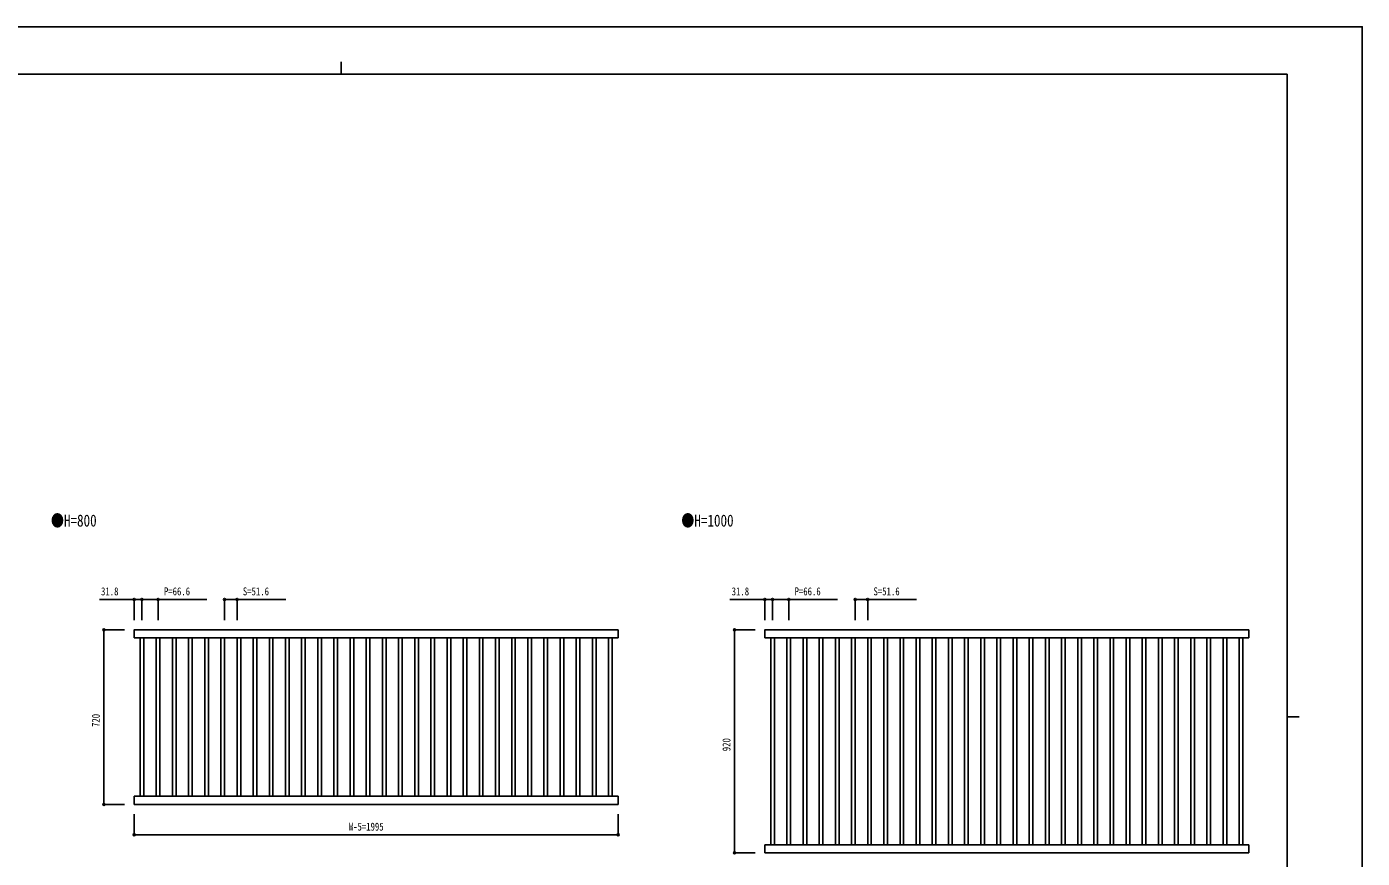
# Model space of a CAD drawing. Units: millimetres, scale not verified. Extents: x -4205 to 4205, y -2970 to 2970.
# Drawn here: x -1301 to 4205, y -458 to 2970 of the extents above; entities that cross this region are included whole.
import ezdxf
from ezdxf.enums import TextEntityAlignment as Align

# ---------------------------------------------------------------- set-up
doc = ezdxf.new("R2010")
doc.units = ezdxf.units.MM
doc.header["$LTSCALE"] = 12
for name, color, linetype in [('0-1_USER1', 3, 'Continuous'), ('0-2_YKK_A1', 4, 'Continuous'), ('0-3_YKK_D', 6, 'Continuous'), ('0-4_YKK_ZWAK', 7, 'Continuous')]:
    doc.layers.add(name, color=color, linetype=linetype)
doc.styles.add('ＭＳ ゴシック', font='')
doc.styles.get('ＭＳ ゴシック').set_extended_font_data('MS Gothic')

msp = doc.modelspace()

# ---------------------------------------------------------------- linework, layer by layer
at = {"layer": '0-2_YKK_A1'}
for p, q in [((-857.98, 450), (1137.02, 450)), ((-833.68, 450), (-833.68, -202)), ((-833.68, 450), (-818.68, 450)), ((-818.68, 450), (-818.68, -202)), ((-767.08, 450), (-767.08, -202)), ((-767.08, 450), (-752.08, 450)), ((-752.08, 450), (-752.08, -202)), ((-700.48, 450), (-700.48, -202)), ((-700.48, 450), (-685.48, 450)), ((-685.48, 450), (-685.48, -202)), ((-633.88, 450), (-633.88, -202)), ((-633.88, 450), (-618.88, 450)), ((-618.88, 450), (-618.88, -202)), ((-567.28, 450), (-567.28, -202)), ((-567.28, 450), (-552.28, 450)), ((-552.28, 450), (-552.28, -202)), ((-500.68, 450), (-500.68, -202)), ((-500.68, 450), (-485.68, 450)), ((-485.68, 450), (-485.68, -202)), ((-434.08, 450), (-434.08, -202)), ((-434.08, 450), (-419.08, 450)), ((-419.08, 450), (-419.08, -202)), ((-367.48, 450), (-367.48, -202)), ((-367.48, 450), (-352.48, 450)), ((-352.48, 450), (-352.48, -202)), ((-300.88, 450), (-300.88, -202)), ((-300.88, 450), (-285.88, 450)), ((-285.88, 450), (-285.88, -202)), ((-234.28, 450), (-234.28, -202)), ((-234.28, 450), (-219.28, 450)), ((-219.28, 450), (-219.28, -202)), ((-167.68, 450), (-167.68, -202)), ((-167.68, 450), (-152.68, 450)), ((-152.68, 450), (-152.68, -202)), ((-101.08, 450), (-101.08, -202)), ((-101.08, 450), (-86.08, 450)), ((-86.08, 450), (-86.08, -202)), ((-34.48, 450), (-34.48, -202)), ((-34.48, 450), (-19.48, 450)), ((-19.48, 450), (-19.48, -202)), ((32.12, 450), (32.12, -202)), ((32.12, 450), (47.12, 450)), ((47.12, 450), (47.12, -202)), ((98.72, 450), (98.72, -202)), ((98.72, 450), (113.72, 450)), ((113.72, 450), (113.72, -202)), ((165.32, 450), (165.32, -202)), ((165.32, 450), (180.32, 450)), ((180.32, 450), (180.32, -202)), ((231.92, 450), (231.92, -202)), ((231.92, 450), (246.92, 450)), ((246.92, 450), (246.92, -202)), ((298.52, 450), (298.52, -202)), ((298.52, 450), (313.52, 450)), ((313.52, 450), (313.52, -202)), ((365.12, 450), (365.12, -202)), ((365.12, 450), (380.12, 450)), ((380.12, 450), (380.12, -202)), ((431.72, 450), (431.72, -202)), ((431.72, 450), (446.72, 450)), ((446.72, 450), (446.72, -202)), ((498.32, 450), (498.32, -202)), ((498.32, 450), (513.32, 450)), ((513.32, 450), (513.32, -202)), ((564.92, 450), (564.92, -202)), ((564.92, 450), (579.92, 450)), ((579.92, 450), (579.92, -202)), ((631.52, 450), (631.52, -202)), ((631.52, 450), (646.52, 450)), ((646.52, 450), (646.52, -202)), ((698.12, 450), (698.12, -202)), ((698.12, 450), (713.12, 450)), ((713.12, 450), (713.12, -202)), ((764.72, 450), (764.72, -202)), ((764.72, 450), (779.72, 450)), ((779.72, 450), (779.72, -202)), ((831.32, 450), (831.32, -202)), ((831.32, 450), (846.32, 450)), ((846.32, 450), (846.32, -202)), ((897.92, 450), (897.92, -202)), ((897.92, 450), (912.92, 450)), ((912.92, 450), (912.92, -202)), ((964.52, 450), (964.52, -202)), ((964.52, 450), (979.52, 450)), ((979.52, 450), (979.52, -202)), ((1031.12, 450), (1031.12, -202)), ((1031.12, 450), (1046.12, 450)), ((1046.12, 450), (1046.12, -202)), ((1097.72, 450), (1097.72, -202)), ((1097.72, 450), (1112.72, 450)), ((1112.72, 450), (1112.72, -202)), ((1137.02, 450), (1137.02, 484)), ((1742.02, 450), (3737.02, 450)), ((1766.32, 450), (1766.32, -402)), ((1766.32, 450), (1781.32, 450)), ((1781.32, 450), (1781.32, -402)), ((1832.92, 450), (1832.92, -402)), ((1832.92, 450), (1847.92, 450)), ((1847.92, 450), (1847.92, -402)), ((1899.52, 450), (1899.52, -402)), ((1899.52, 450), (1914.52, 450)), ((1914.52, 450), (1914.52, -402)), ((1966.12, 450), (1966.12, -402)), ((1966.12, 450), (1981.12, 450)), ((1981.12, 450), (1981.12, -402)), ((2032.72, 450), (2032.72, -402)), ((2032.72, 450), (2047.72, 450)), ((2047.72, 450), (2047.72, -402)), ((2099.32, 450), (2099.32, -402)), ((2099.32, 450), (2114.32, 450)), ((2114.32, 450), (2114.32, -402)), ((2165.92, 450), (2165.92, -402)), ((2165.92, 450), (2180.92, 450)), ((2180.92, 450), (2180.92, -402)), ((2232.52, 450), (2232.52, -402)), ((2232.52, 450), (2247.52, 450)), ((2247.52, 450), (2247.52, -402)), ((2299.12, 450), (2299.12, -402)), ((2299.12, 450), (2314.12, 450)), ((2314.12, 450), (2314.12, -402)), ((2365.72, 450), (2365.72, -402)), ((2365.72, 450), (2380.72, 450)), ((2380.72, 450), (2380.72, -402)), ((2432.32, 450), (2432.32, -402)), ((2432.32, 450), (2447.32, 450)), ((2447.32, 450), (2447.32, -402)), ((2498.92, 450), (2498.92, -402)), ((2498.92, 450), (2513.92, 450)), ((2513.92, 450), (2513.92, -402)), ((2565.52, 450), (2565.52, -402)), ((2565.52, 450), (2580.52, 450)), ((2580.52, 450), (2580.52, -402)), ((2632.12, 450), (2632.12, -402)), ((2632.12, 450), (2647.12, 450)), ((2647.12, 450), (2647.12, -402)), ((2698.72, 450), (2698.72, -402)), ((2698.72, 450), (2713.72, 450)), ((2713.72, 450), (2713.72, -402)), ((2765.32, 450), (2765.32, -402)), ((2765.32, 450), (2780.32, 450)), ((2780.32, 450), (2780.32, -402)), ((2831.92, 450), (2831.92, -402)), ((2831.92, 450), (2846.92, 450)), ((2846.92, 450), (2846.92, -402)), ((2898.52, 450), (2898.52, -402)), ((2898.52, 450), (2913.52, 450)), ((2913.52, 450), (2913.52, -402)), ((2965.12, 450), (2965.12, -402)), ((2965.12, 450), (2980.12, 450)), ((2980.12, 450), (2980.12, -402)), ((3031.72, 450), (3031.72, -402)), ((3031.72, 450), (3046.72, 450)), ((3046.72, 450), (3046.72, -402)), ((3098.32, 450), (3098.32, -402)), ((3098.32, 450), (3113.32, 450)), ((3113.32, 450), (3113.32, -402)), ((3164.92, 450), (3164.92, -402)), ((3164.92, 450), (3179.92, 450)), ((3179.92, 450), (3179.92, -402)), ((3231.52, 450), (3231.52, -402)), ((3231.52, 450), (3246.52, 450)), ((3246.52, 450), (3246.52, -402)), ((3298.12, 450), (3298.12, -402)), ((3298.12, 450), (3313.12, 450)), ((3313.12, 450), (3313.12, -402)), ((3364.72, 450), (3364.72, -402)), ((3364.72, 450), (3379.72, 450)), ((3379.72, 450), (3379.72, -402)), ((3431.32, 450), (3431.32, -402)), ((3431.32, 450), (3446.32, 450)), ((3446.32, 450), (3446.32, -402)), ((3497.92, 450), (3497.92, -402)), ((3497.92, 450), (3512.92, 450)), ((3512.92, 450), (3512.92, -402)), ((3564.52, 450), (3564.52, -402)), ((3564.52, 450), (3579.52, 450)), ((3579.52, 450), (3579.52, -402)), ((3631.12, 450), (3631.12, -402)), ((3631.12, 450), (3646.12, 450)), ((3646.12, 450), (3646.12, -402)), ((3697.72, 450), (3697.72, -402)), ((3697.72, 450), (3712.72, 450)), ((3712.72, 450), (3712.72, -402)), ((3737.02, 450), (3737.02, 484)), ((-857.98, -202), (1137.02, -202)), ((-857.98, -236), (-857.98, -202)), ((-833.68, -202), (-818.68, -202)), ((-767.08, -202), (-752.08, -202)), ((-700.48, -202), (-685.48, -202)), ((-633.88, -202), (-618.88, -202)), ((-567.28, -202), (-552.28, -202)), ((-500.68, -202), (-485.68, -202)), ((-434.08, -202), (-419.08, -202)), ((-367.48, -202), (-352.48, -202)), ((-300.88, -202), (-285.88, -202)), ((-234.28, -202), (-219.28, -202)), ((-167.68, -202), (-152.68, -202)), ((-101.08, -202), (-86.08, -202)), ((-34.48, -202), (-19.48, -202)), ((32.12, -202), (47.12, -202)), ((98.72, -202), (113.72, -202)), ((165.32, -202), (180.32, -202)), ((231.92, -202), (246.92, -202)), ((298.52, -202), (313.52, -202)), ((365.12, -202), (380.12, -202)), ((431.72, -202), (446.72, -202)), ((498.32, -202), (513.32, -202)), ((564.92, -202), (579.92, -202)), ((631.52, -202), (646.52, -202)), ((698.12, -202), (713.12, -202)), ((764.72, -202), (779.72, -202)), ((831.32, -202), (846.32, -202)), ((897.92, -202), (912.92, -202)), ((964.52, -202), (979.52, -202)), ((1031.12, -202), (1046.12, -202)), ((1097.72, -202), (1112.72, -202)), ((1137.02, -236), (1137.02, -202)), ((1137.02, -236), (-857.98, -236)), ((1742.02, -402), (3737.02, -402)), ((1742.02, -436), (1742.02, -402)), ((3737.02, -436), (1742.02, -436)), ((1766.32, -402), (1781.32, -402)), ((1832.92, -402), (1847.92, -402)), ((1899.52, -402), (1914.52, -402)), ((1966.12, -402), (1981.12, -402)), ((2032.72, -402), (2047.72, -402)), ((2099.32, -402), (2114.32, -402)), ((2165.92, -402), (2180.92, -402)), ((2232.52, -402), (2247.52, -402)), ((2299.12, -402), (2314.12, -402)), ((2365.72, -402), (2380.72, -402)), ((2432.32, -402), (2447.32, -402)), ((2498.92, -402), (2513.92, -402)), ((2565.52, -402), (2580.52, -402)), ((2632.12, -402), (2647.12, -402)), ((2698.72, -402), (2713.72, -402)), ((2765.32, -402), (2780.32, -402)), ((2831.92, -402), (2846.92, -402)), ((2898.52, -402), (2913.52, -402)), ((2965.12, -402), (2980.12, -402)), ((3031.72, -402), (3046.72, -402)), ((3098.32, -402), (3113.32, -402)), ((3164.92, -402), (3179.92, -402)), ((3231.52, -402), (3246.52, -402)), ((3298.12, -402), (3313.12, -402)), ((3364.72, -402), (3379.72, -402)), ((3431.32, -402), (3446.32, -402)), ((3497.92, -402), (3512.92, -402)), ((3564.52, -402), (3579.52, -402)), ((3631.12, -402), (3646.12, -402)), ((3697.72, -402), (3712.72, -402)), ((3737.02, -436), (3737.02, -402))]:
    msp.add_line(p, q, dxfattribs=at)
for points in [[(-857.98, 450), (-857.98, 484), (1137.02, 484)], [(1742.02, 450), (1742.02, 484), (3737.02, 484)]]:
    msp.add_lwpolyline(points, dxfattribs=at)
at = {"layer": '0-3_YKK_D'}
for p, q in [((-857.98, 524), (-857.98, 610)), ((-826.18, 524), (-826.18, 610)), ((-826.18, 524), (-826.18, 610)), ((-759.58, 524), (-759.58, 610)), ((-485.68, 524), (-485.68, 610)), ((-434.08, 524), (-434.08, 610)), ((1742.02, 524), (1742.02, 610)), ((1773.82, 524), (1773.82, 610)), ((1773.82, 524), (1773.82, 610)), ((1840.42, 524), (1840.42, 610)), ((2114.32, 524), (2114.32, 610)), ((2165.92, 524), (2165.92, 610)), ((-897.98, 484), (-983.98, 484)), ((-982.98, 484), (-982.98, -236)), ((1702.02, 484), (1616.02, 484)), ((1617.02, 484), (1617.02, -436)), ((-897.98, -236), (-983.98, -236)), ((-857.98, -276), (-857.98, -362)), ((1137.02, -276), (1137.02, -362)), ((1137.02, -361), (-857.98, -361)), ((1702.02, -436), (1616.02, -436))]:
    msp.add_line(p, q, dxfattribs=at)
for points in [[(-826.18, 609), (-857.98, 609), (-1001.78, 609)], [(-826.18, 609), (-759.58, 609), (-558.18, 609)], [(-485.68, 609), (-434.08, 609), (-232.68, 609)], [(1773.82, 609), (1742.02, 609), (1598.22, 609)], [(1773.82, 609), (1840.42, 609), (2041.82, 609)], [(2114.32, 609), (2165.92, 609), (2367.32, 609)]]:
    msp.add_lwpolyline(points, dxfattribs=at)
for centre in [(-857.98, 609), (-826.18, 609), (-826.18, 609), (-759.58, 609), (-485.68, 609), (-434.08, 609), (1742.02, 609), (1773.82, 609), (1773.82, 609), (1840.42, 609), (2114.32, 609), (2165.92, 609), (-982.98, 484), (1617.02, 484), (-982.98, -236), (-857.98, -361), (1137.02, -361), (1617.02, -436)]:
    msp.add_circle(centre, 4.25, dxfattribs=at)
at = {"layer": '0-4_YKK_ZWAK'}
for p, q in [((-4.98, 2825), (-4.98, 2775)), ((3895.02, 2775), (-3904.98, 2775)), ((3895.02, 2775), (3895.02, -2525)), ((3895.02, 125), (3945.02, 125))]:
    msp.add_line(p, q, dxfattribs=at)
msp.add_lwpolyline([(-4205, -2970), (4205, -2970), (4205, 2970), (-4205, 2970)], close=True, dxfattribs=at)

# ---------------------------------------------------------------- texts
at = {"layer": '0-1_USER1', "style": 'ＭＳ ゴシック', "width": 0.8}
for s, p in [('●H=800', (-1201.6, 894.5)), ('●H=1000', (1397.4, 894.5))]:
    msp.add_text(s, height=49.49, dxfattribs=at).set_placement(p, align=Align.BOTTOM_LEFT)
at = {"layer": '0-3_YKK_D', "style": 'ＭＳ ゴシック', "width": 0.8}
for s, p in [('31.8', (-994.78, 616)), ('P=66.6', (-735.58, 616)), ('S=51.6', (-410.08, 616)), ('31.8', (1605.22, 616)), ('P=66.6', (1864.42, 616)), ('S=51.6', (2189.92, 616)), ('W-5=1995', (26.72, -354))]:
    msp.add_text(s, height=32.99, dxfattribs=at).set_placement(p, align=Align.BOTTOM_LEFT)
for s, p in [('720', (-989.98, 83.2)), ('920', (1610.02, -16.8))]:
    msp.add_text(s, height=32.99, rotation=90, dxfattribs=at).set_placement(p, align=Align.BOTTOM_LEFT)

doc.saveas('drawing.dxf')
